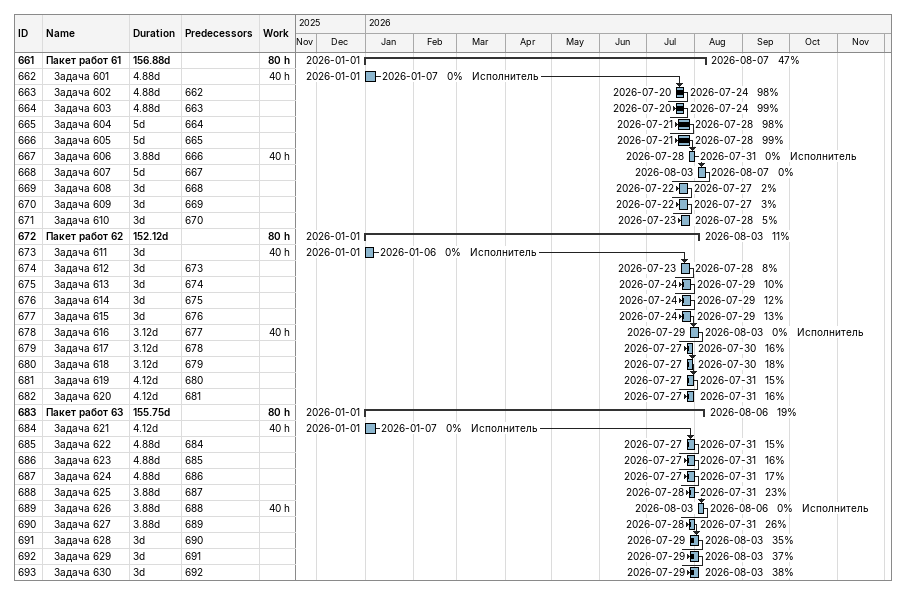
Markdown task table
| ID | Level | Task | Duration | Start | Finish | Predecessors | Resources | % complete | Work (h) |
|---|---|---|---|---|---|---|---|---|---|
| 661 | 1 | **Пакет работ 61** | 156.88d | 2026-01-01 | 2026-08-07 |  |  | 47 | 80 |
| 662 | 2 | Задача 601 | 4.88d | 2026-01-01 | 2026-01-07 |  | Исполнитель | 0 | 40 |
| 663 | 2 | Задача 602 | 4.88d | 2026-07-20 | 2026-07-24 | 662 |  | 98 |  |
| 664 | 2 | Задача 603 | 4.88d | 2026-07-20 | 2026-07-24 | 663 |  | 99 |  |
| 665 | 2 | Задача 604 | 5d | 2026-07-21 | 2026-07-28 | 664 |  | 98 |  |
| 666 | 2 | Задача 605 | 5d | 2026-07-21 | 2026-07-28 | 665 |  | 99 |  |
| 667 | 2 | Задача 606 | 3.88d | 2026-07-28 | 2026-07-31 | 666 | Исполнитель | 0 | 40 |
| 668 | 2 | Задача 607 | 5d | 2026-08-03 | 2026-08-07 | 667 |  | 0 |  |
| 669 | 2 | Задача 608 | 3d | 2026-07-22 | 2026-07-27 | 668 |  | 2 |  |
| 670 | 2 | Задача 609 | 3d | 2026-07-22 | 2026-07-27 | 669 |  | 3 |  |
| 671 | 2 | Задача 610 | 3d | 2026-07-23 | 2026-07-28 | 670 |  | 5 |  |
| 672 | 1 | **Пакет работ 62** | 152.12d | 2026-01-01 | 2026-08-03 |  |  | 11 | 80 |
| 673 | 2 | Задача 611 | 3d | 2026-01-01 | 2026-01-06 |  | Исполнитель | 0 | 40 |
| 674 | 2 | Задача 612 | 3d | 2026-07-23 | 2026-07-28 | 673 |  | 8 |  |
| 675 | 2 | Задача 613 | 3d | 2026-07-24 | 2026-07-29 | 674 |  | 10 |  |
| 676 | 2 | Задача 614 | 3d | 2026-07-24 | 2026-07-29 | 675 |  | 12 |  |
| 677 | 2 | Задача 615 | 3d | 2026-07-24 | 2026-07-29 | 676 |  | 13 |  |
| 678 | 2 | Задача 616 | 3.12d | 2026-07-29 | 2026-08-03 | 677 | Исполнитель | 0 | 40 |
| 679 | 2 | Задача 617 | 3.12d | 2026-07-27 | 2026-07-30 | 678 |  | 16 |  |
| 680 | 2 | Задача 618 | 3.12d | 2026-07-27 | 2026-07-30 | 679 |  | 18 |  |
| 681 | 2 | Задача 619 | 4.12d | 2026-07-27 | 2026-07-31 | 680 |  | 15 |  |
| 682 | 2 | Задача 620 | 4.12d | 2026-07-27 | 2026-07-31 | 681 |  | 16 |  |
| 683 | 1 | **Пакет работ 63** | 155.75d | 2026-01-01 | 2026-08-06 |  |  | 19 | 80 |
| 684 | 2 | Задача 621 | 4.12d | 2026-01-01 | 2026-01-07 |  | Исполнитель | 0 | 40 |
| 685 | 2 | Задача 622 | 4.88d | 2026-07-27 | 2026-07-31 | 684 |  | 15 |  |
| 686 | 2 | Задача 623 | 4.88d | 2026-07-27 | 2026-07-31 | 685 |  | 16 |  |
| 687 | 2 | Задача 624 | 4.88d | 2026-07-27 | 2026-07-31 | 686 |  | 17 |  |
| 688 | 2 | Задача 625 | 3.88d | 2026-07-28 | 2026-07-31 | 687 |  | 23 |  |
| 689 | 2 | Задача 626 | 3.88d | 2026-08-03 | 2026-08-06 | 688 | Исполнитель | 0 | 40 |
| 690 | 2 | Задача 627 | 3.88d | 2026-07-28 | 2026-07-31 | 689 |  | 26 |  |
| 691 | 2 | Задача 628 | 3d | 2026-07-29 | 2026-08-03 | 690 |  | 35 |  |
| 692 | 2 | Задача 629 | 3d | 2026-07-29 | 2026-08-03 | 691 |  | 37 |  |
| 693 | 2 | Задача 630 | 3d | 2026-07-29 | 2026-08-03 | 692 |  | 38 |  |
